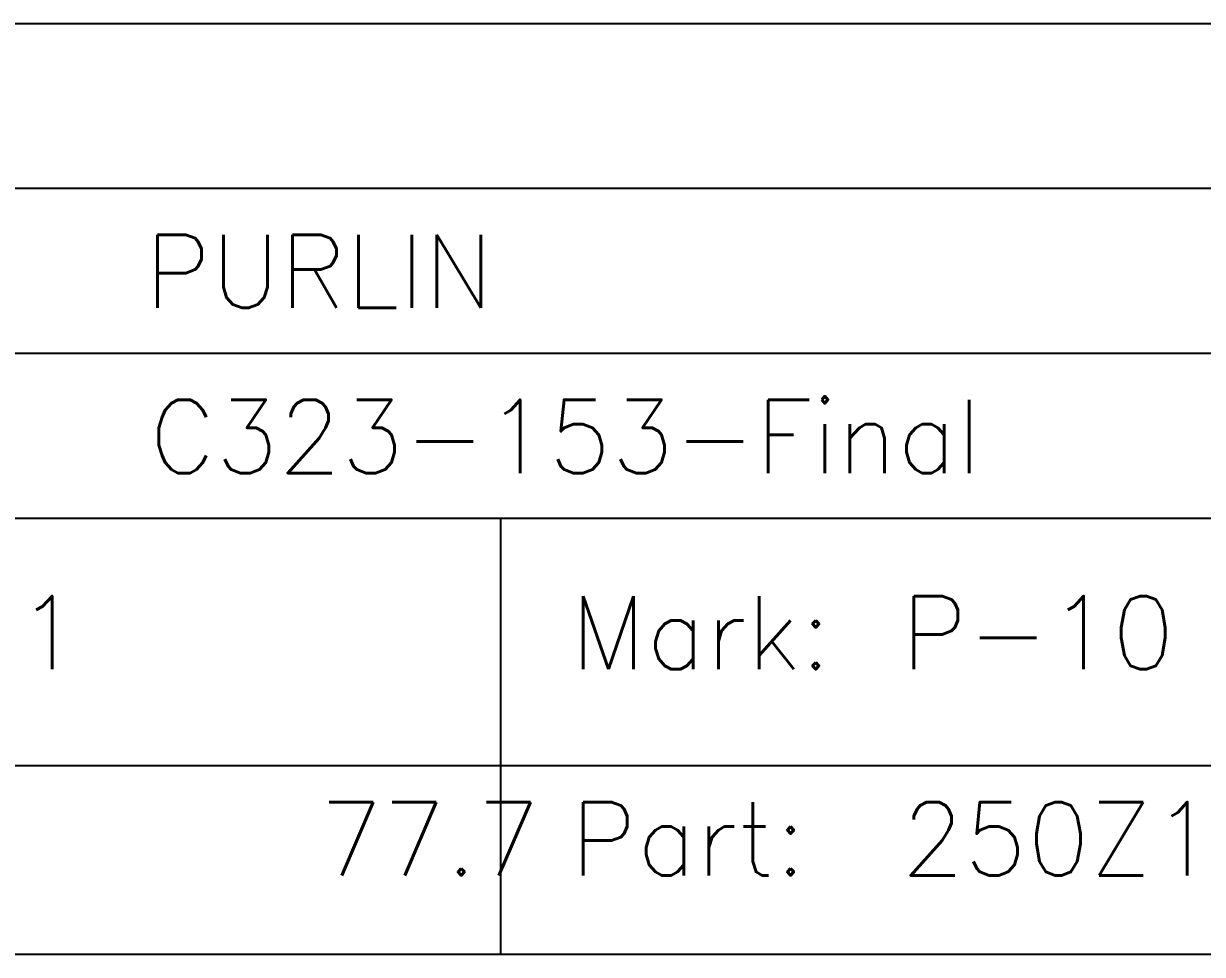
# Model space of a CAD drawing. Extents: x 0 to 428, y 0 to 297.
# Drawn here: x 328.56 to 374.52, y 0 to 36.3 of the extents above; entities that cross this region are included whole.
import ezdxf

# ---------------------------------------------------------------- set-up
doc = ezdxf.new("R2010")
doc.units = 0
doc.linetypes.add('CONTIN', pattern=[0])
doc.layers.get('0').update_dxf_attribs({"linetype": 'CONTIN'})
for name, color, linetype in [('1', 7, 'CONTIN'), ('2', 7, 'CONTIN'), ('22', 7, 'CONTIN')]:
    doc.layers.add(name, color=color, linetype=linetype)
doc.styles.add('SIMPLEX', font='SIMPLEX')

# ---------------------------------------------------------------- blocks, each defined once
blk = doc.blocks.new('CZEBORDR')
at = {"layer": '22'}
blk.add_line((420, 0), (0, 0), dxfattribs=at)
blk = doc.blocks.new('LOGO')
at = {"linetype": 'CONTINUOUS'}
for p, q in [((-230.553, 36.299), (0, 36.299)), ((-138.228, 36.299), (0, 36.299)), ((-109.256, 36.298), (0, 36.298)), ((-109.256, 29.885), (0, 29.885)), ((-109.256, 23.448), (0, 23.448)), ((-109.256, 17.011), (0, 17.011)), ((-72.838, 17.011), (-72.838, 0)), ((-109.256, 7.367), (0, 7.367)), ((0, 0), (-230.553, 0))]:
    blk.add_line(p, q, dxfattribs=at)
at = {"layer": '22'}
blk.add_line((0, 0), (-420, 0), dxfattribs=at)
at = {"style": 'SIMPLEX'}
for s, p in [('PURLIN', (-86.708, 25.208)), ('C323-153-Final', (-86.527, 18.771)), ('   1', (-98.064, 11.118)), ('Mark:', (-70.104, 11.118)), ('P-10', (-57.213, 11.118)), ('     77.7', (-90.533, 3.081)), ('Part:', (-70.104, 3.082)), ('250Z18', (-57.213, 3.082))]:
    blk.add_text(s, height=2.8575, dxfattribs=at).set_placement(p)

msp = doc.modelspace()

# ---------------------------------------------------------------- block references
at = {"layer": '1'}
msp.add_blockref('CZEBORDR', (0, 0), dxfattribs=at)
at = {"layer": '2'}
msp.add_blockref('LOGO', (420, 0), dxfattribs=at)

doc.saveas('drawing.dxf')
